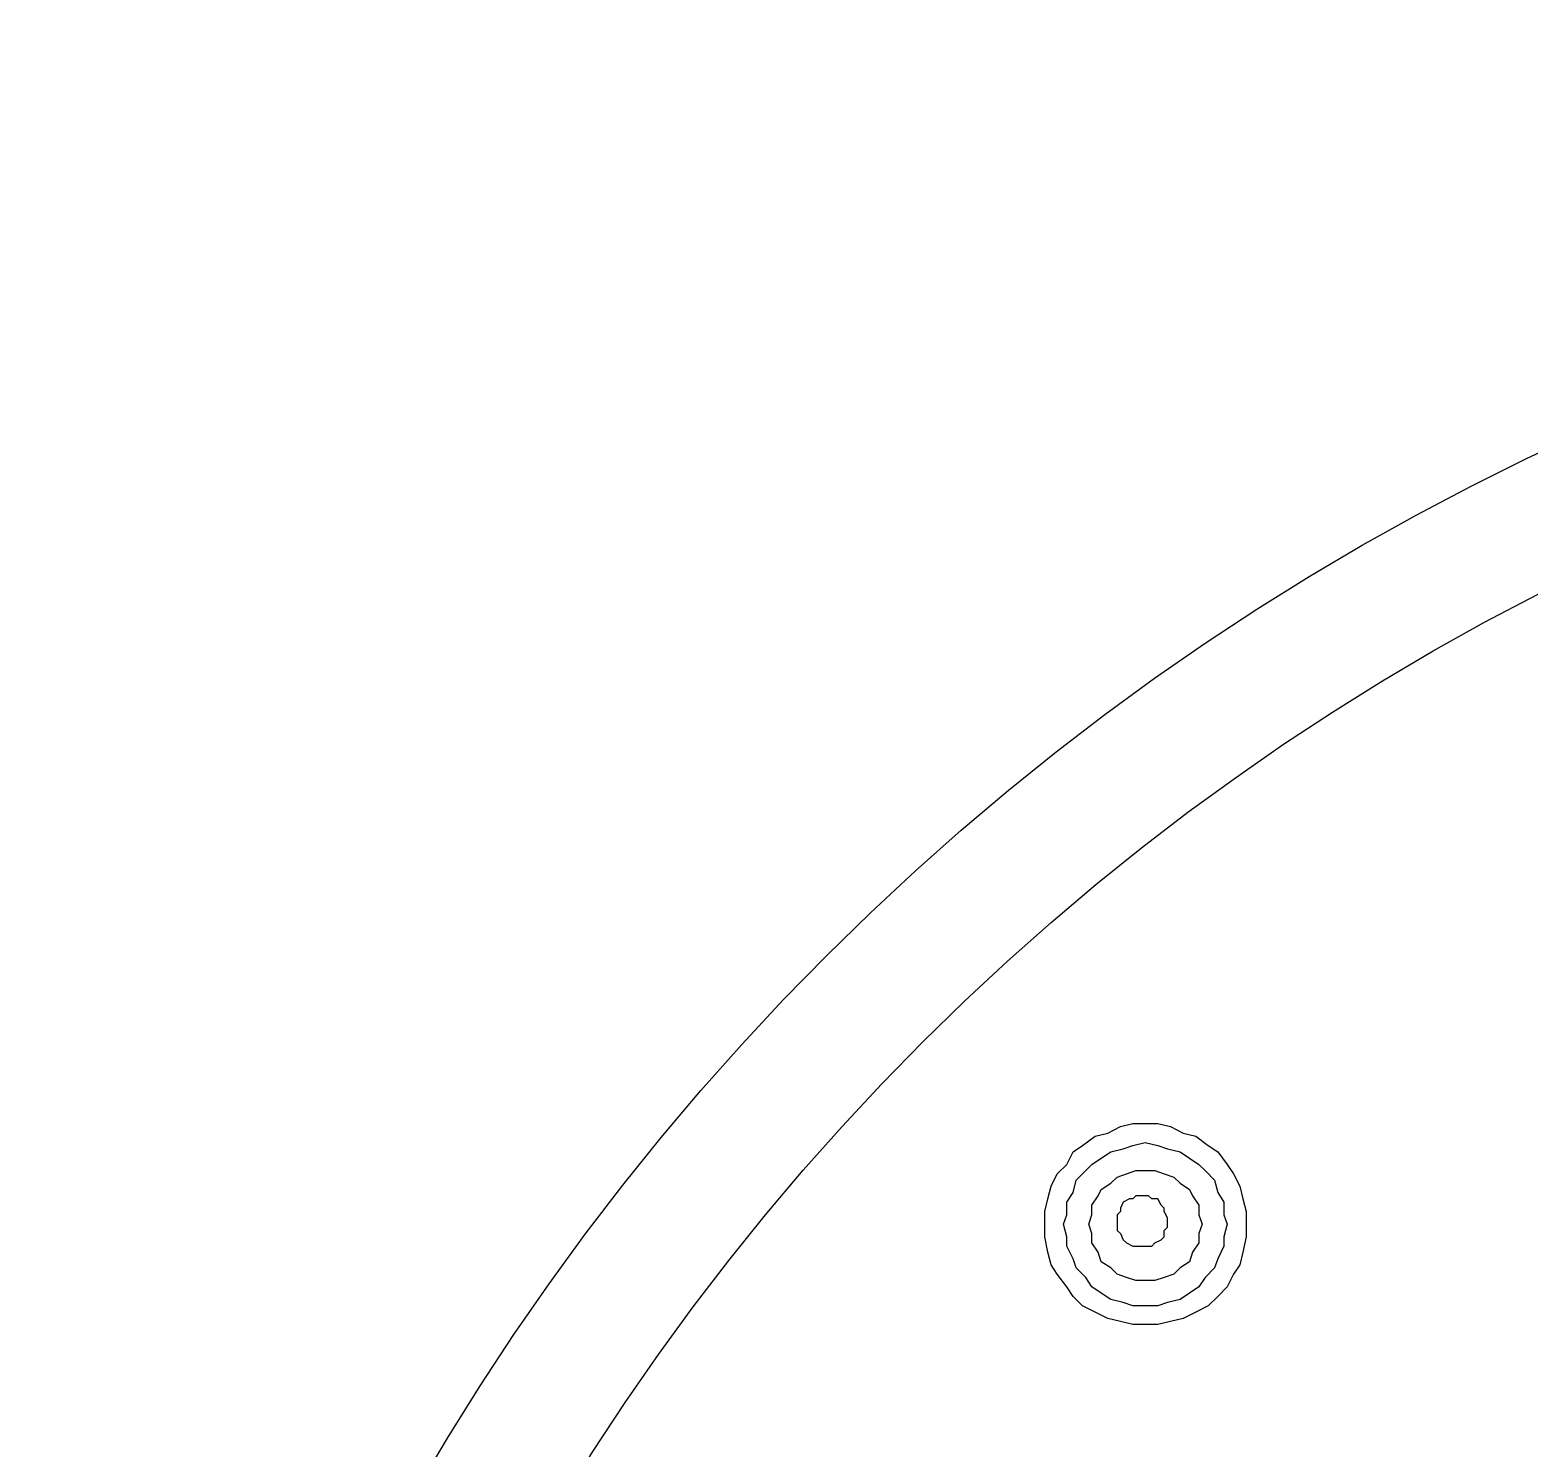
# Model space of a CAD drawing. Extents: x 468514 to 728049, y -74127 to 69080.
# Drawn here: x 636027.85 to 636053.35, y -68560.49 to -68536.36 of the extents above; entities that cross this region are included whole.
import ezdxf

# ---------------------------------------------------------------- set-up
doc = ezdxf.new("R2010")
doc.units = 0
doc.header["$LTSCALE"] = 500
doc.header["$MEASUREMENT"] = 0
doc.linetypes.add('HIDDEN2', pattern=[0.1875, 0.125, -0.0625])
for name, color, linetype in [('E 立面填充', 250, 'Continuous'), ('E 立面标注尺寸', 9, 'Continuous'), ('L-立面家具、洁具', 153, 'Continuous')]:
    doc.layers.add(name, color=color, linetype=linetype)
doc.styles.add('PDC DIM', font='PMingLiU-ExtB.ttf', dxfattribs={"width": 0.85})
doc.dimstyles.new('PDC-A2', dxfattribs={"dimscale": 0, "dimtxt": 2.5, "dimasz": 1, "dimexe": 1, "dimexo": 1, "dimgap": 0.7, "dimtad": 1, "dimdec": 0, "dimtxsty": 'PDC DIM', "dimblk": 'ARCHTICK', "dimcen": 1, "dimdle": 1, "dimclrd": 8, "dimclre": 8, "dimclrt": 9, "dimadec": 0, "dimazin": 0, "dimtfac": 1, "dimtdec": 0, "dimtix": 1, "dimtmove": 2, "dimatfit": 3, "dimldrblk": 'PDC A2 T R', "dimfxl": 10, "dimfxlon": 1, "dimarcsym": 0})

# ---------------------------------------------------------------- blocks, each defined once
blk = doc.blocks.new('A$C2F8A30B2')
at = {"linetype": 'HIDDEN2', "lineweight": -2, "ltscale": 20}
for p, q in [((58.957, 856.435), (59.172, 856.592)), ((59.172, 856.592), (59.387, 856.645)), ((59.387, 856.645), (59.602, 856.757)), ((59.602, 856.757), (59.817, 856.807)), ((59.817, 856.807), (60.027, 856.807)), ((60.027, 856.807), (60.24, 856.807)), ((60.24, 856.807), (60.455, 856.757)), ((60.455, 856.757), (60.67, 856.645)), ((60.67, 856.645), (60.885, 856.592)), ((60.885, 856.592), (61.099, 856.435)), ((58.692, 856.112), (58.797, 856.327)), ((58.797, 856.327), (58.957, 856.435)), ((59.275, 856.218), (59.44, 856.327)), ((59.44, 856.327), (59.652, 856.38)), ((59.652, 856.38), (59.817, 856.435)), ((59.817, 856.435), (60.027, 856.487)), ((60.027, 856.487), (60.24, 856.435)), ((60.24, 856.435), (60.402, 856.38)), ((60.402, 856.38), (60.617, 856.327)), ((60.617, 856.327), (60.777, 856.218)), ((61.099, 856.435), (61.259, 856.327)), ((61.259, 856.327), (61.42, 856.112)), ((58.528, 855.952), (58.692, 856.112)), ((59.012, 856.007), (59.117, 856.112)), ((59.117, 856.112), (59.275, 856.218)), ((60.777, 856.218), (60.937, 856.112)), ((60.937, 856.112), (61.045, 856.007)), ((61.42, 856.112), (61.527, 855.952)), ((58.422, 855.74), (58.528, 855.952)), ((58.797, 855.632), (58.852, 855.845)), ((58.852, 855.845), (59.012, 856.007)), ((59.275, 855.685), (59.44, 855.792)), ((59.44, 855.792), (59.547, 855.897)), ((59.547, 855.897), (59.705, 855.952)), ((59.705, 855.952), (59.867, 856.007)), ((59.867, 856.007), (60.027, 856.007)), ((60.027, 856.007), (60.19, 856.007)), ((60.19, 856.007), (60.35, 855.952)), ((60.35, 855.952), (60.51, 855.897)), ((60.51, 855.897), (60.617, 855.792)), ((60.617, 855.792), (60.777, 855.685)), ((61.045, 856.007), (61.205, 855.845)), ((61.205, 855.845), (61.259, 855.632)), ((61.527, 855.952), (61.634, 855.74)), ((58.37, 855.525), (58.422, 855.74)), ((58.692, 855.47), (58.797, 855.632)), ((59.117, 855.417), (59.227, 855.577)), ((59.227, 855.577), (59.275, 855.685)), ((59.867, 855.577), (59.817, 855.525)), ((59.975, 855.577), (59.867, 855.577)), ((60.082, 855.577), (59.975, 855.577)), ((60.135, 855.525), (60.082, 855.577)), ((60.777, 855.685), (60.83, 855.577)), ((60.83, 855.577), (60.937, 855.417)), ((61.259, 855.632), (61.365, 855.47)), ((61.634, 855.74), (61.687, 855.525)), ((58.315, 855.312), (58.37, 855.525)), ((58.315, 855.097), (58.315, 855.312)), ((58.692, 855.255), (58.692, 855.47)), ((59.117, 855.255), (59.117, 855.417)), ((59.602, 855.312), (59.547, 855.255)), ((59.652, 855.47), (59.602, 855.367)), ((59.602, 855.367), (59.602, 855.312)), ((59.76, 855.525), (59.652, 855.47)), ((59.817, 855.525), (59.76, 855.525)), ((60.24, 855.525), (60.135, 855.525)), ((60.295, 855.417), (60.24, 855.525)), ((60.35, 855.367), (60.295, 855.417)), ((60.35, 855.312), (60.35, 855.367)), ((60.402, 855.202), (60.35, 855.312)), ((60.937, 855.417), (60.937, 855.255)), ((61.365, 855.47), (61.365, 855.255)), ((61.687, 855.525), (61.742, 855.312)), ((61.742, 855.312), (61.742, 855.097)), ((58.315, 854.882), (58.315, 855.097)), ((58.315, 855.097), (58.315, 855.097)), ((58.637, 855.097), (58.692, 855.255)), ((58.692, 854.882), (58.637, 855.097)), ((58.637, 855.097), (58.637, 855.097)), ((59.067, 855.097), (59.117, 855.255)), ((59.117, 854.937), (59.067, 855.097)), ((59.067, 855.097), (59.067, 855.097)), ((59.547, 855.255), (59.547, 855.152)), ((59.547, 855.152), (59.547, 855.047)), ((59.547, 855.047), (59.547, 854.99)), ((60.35, 854.99), (60.402, 855.047)), ((60.402, 855.152), (60.402, 855.202)), ((60.402, 855.047), (60.402, 855.152)), ((60.937, 855.255), (60.992, 855.097)), ((60.992, 855.097), (60.937, 854.937)), ((61.365, 855.255), (61.42, 855.097)), ((61.42, 855.097), (61.365, 854.882)), ((61.742, 855.097), (61.742, 854.882)), ((58.37, 854.617), (58.315, 854.882)), ((58.692, 854.722), (58.692, 854.882)), ((59.117, 854.777), (59.117, 854.937)), ((59.227, 854.617), (59.117, 854.777)), ((59.547, 854.99), (59.602, 854.937)), ((59.602, 854.937), (59.652, 854.828)), ((59.652, 854.828), (59.705, 854.777)), ((59.705, 854.777), (59.817, 854.722)), ((60.135, 854.722), (60.19, 854.777)), ((60.19, 854.777), (60.295, 854.828)), ((60.295, 854.828), (60.35, 854.882)), ((60.35, 854.882), (60.35, 854.99)), ((60.937, 854.777), (60.83, 854.617)), ((60.937, 854.937), (60.937, 854.777)), ((61.365, 854.882), (61.365, 854.722)), ((61.742, 854.882), (61.687, 854.617)), ((58.422, 854.402), (58.37, 854.617)), ((58.797, 854.505), (58.692, 854.722)), ((59.275, 854.455), (59.227, 854.617)), ((59.817, 854.722), (59.867, 854.722)), ((59.867, 854.722), (59.975, 854.722)), ((59.975, 854.722), (60.027, 854.722)), ((60.027, 854.722), (60.135, 854.722)), ((60.83, 854.617), (60.777, 854.455)), ((61.365, 854.722), (61.259, 854.505)), ((61.687, 854.617), (61.634, 854.402)), ((58.528, 854.242), (58.422, 854.402)), ((58.852, 854.35), (58.797, 854.505)), ((59.012, 854.187), (58.852, 854.35)), ((59.44, 854.35), (59.275, 854.455)), ((59.547, 854.242), (59.44, 854.35)), ((60.617, 854.35), (60.51, 854.242)), ((60.777, 854.455), (60.617, 854.35)), ((61.205, 854.35), (61.045, 854.187)), ((61.259, 854.505), (61.205, 854.35)), ((61.634, 854.402), (61.527, 854.242)), ((58.692, 854.029), (58.528, 854.242)), ((58.797, 853.867), (58.692, 854.029)), ((59.117, 854.029), (59.012, 854.187)), ((59.275, 853.922), (59.117, 854.029)), ((59.705, 854.187), (59.547, 854.242)), ((59.867, 854.135), (59.705, 854.187)), ((60.027, 854.135), (59.867, 854.135)), ((60.19, 854.135), (60.027, 854.135)), ((60.35, 854.187), (60.19, 854.135)), ((60.51, 854.242), (60.35, 854.187)), ((60.937, 854.029), (60.777, 853.922)), ((61.045, 854.187), (60.937, 854.029)), ((61.42, 854.029), (61.259, 853.867)), ((61.527, 854.242), (61.42, 854.029)), ((58.957, 853.707), (58.797, 853.867)), ((59.44, 853.812), (59.275, 853.922)), ((59.652, 853.762), (59.44, 853.812)), ((59.817, 853.707), (59.652, 853.762)), ((60.402, 853.762), (60.24, 853.707)), ((60.617, 853.812), (60.402, 853.762)), ((60.777, 853.922), (60.617, 853.812)), ((61.259, 853.867), (61.099, 853.707)), ((59.172, 853.6), (58.957, 853.707)), ((59.387, 853.492), (59.172, 853.6)), ((60.027, 853.707), (59.817, 853.707)), ((60.24, 853.707), (60.027, 853.707)), ((60.885, 853.6), (60.67, 853.492)), ((61.099, 853.707), (60.885, 853.6)), ((59.602, 853.442), (59.387, 853.492)), ((59.817, 853.387), (59.602, 853.442)), ((60.027, 853.387), (59.817, 853.387)), ((60.24, 853.387), (60.027, 853.387)), ((60.455, 853.442), (60.24, 853.387)), ((60.67, 853.492), (60.455, 853.442))]:
    blk.add_line(p, q, dxfattribs=at)
for centre, radius in [((85.397, 828.869), 43.552), ((85.568, 828.871), 41.475)]:
    blk.add_circle(centre, radius, dxfattribs=at)
blk = doc.blocks.new('_ArchTick')
at = {"color": 0, "linetype": 'ByBlock', "const_width": 0.4}
blk.add_lwpolyline([(-0.5, -0.5), (0.5, 0.5)], dxfattribs=at)
blk = doc.blocks.new('PDC A2 T R')
at = {"color": 0, "linetype": 'ByBlock'}
blk.add_line((0, 0), (-2, 0), dxfattribs=at)
for points in [[(-2.14662, 0.88617), (-1.4913, 1.34503), (-0.6, 0), (0, 0)], [(-2.14662, -0.88617), (-1.4913, -1.34503), (-0.6, 0), (0, 0)]]:
    blk.add_solid(points, dxfattribs=at)

msp = doc.modelspace()

# ---------------------------------------------------------------- hatches: boundary and pattern name
at = {"layer": 'E 立面填充'}
h = msp.add_hatch(dxfattribs=at)
h.set_pattern_fill('_USER', color=256, scale=600, angle=90, pattern_type=0)
h.set_pattern_definition([(90, (637908.8, -70526.5), (-600, 4e-14), [])])
h.paths.add_polyline_path([(636479.822, -70476.5), (636498.822, -70476.5), (636498.822, -70526.5), (637908.822, -70526.5), (637908.822, -68126.5), (635668.822, -68126.5), (635668.822, -70526.5), (636448.822, -70526.5), (636448.822, -70476.5), (636467.822, -70476.5), (636467.822, -68446.5), (636463.822, -68446.5), (636463.822, -68426.5), (636483.822, -68426.5), (636483.822, -68446.5), (636479.822, -68446.5)])
h = msp.add_hatch(dxfattribs=at)
h.set_pattern_fill('_USER', color=256, scale=300, pattern_type=0)
h.set_pattern_definition([(0, (635668.82, -70526.5), (0, 300), [])])
h.paths.add_polyline_path([(636479.822, -70476.5), (636498.822, -70476.5), (636498.822, -70526.5), (637908.822, -70526.5), (637908.822, -68126.5), (635668.822, -68126.5), (635668.822, -70526.5), (636448.822, -70526.5), (636448.822, -70476.5), (636467.822, -70476.5), (636467.822, -68446.5), (636463.822, -68446.5), (636463.822, -68426.5), (636483.822, -68426.5), (636483.822, -68446.5), (636479.822, -68446.5)])

# ---------------------------------------------------------------- block references
at = {"layer": 'L-立面家具、洁具'}
msp.add_blockref('A$C2F8A30B2', (635986.799, -69411.779), dxfattribs=at)

# ---------------------------------------------------------------- leaders
at = {"layer": 'E 立面标注尺寸', "annotation_type": 0, "has_hookline": 1, "hookline_direction": 0, "text_width": 536.711}
msp.add_leader([(636016.609, -68831.954), (636016.609, -67026.5), (636126.329, -67026.5)], dimstyle='PDC-A2', override={"dimscale": 30.000004, "dimtad": 0}, dxfattribs=at)

doc.saveas('drawing.dxf')
